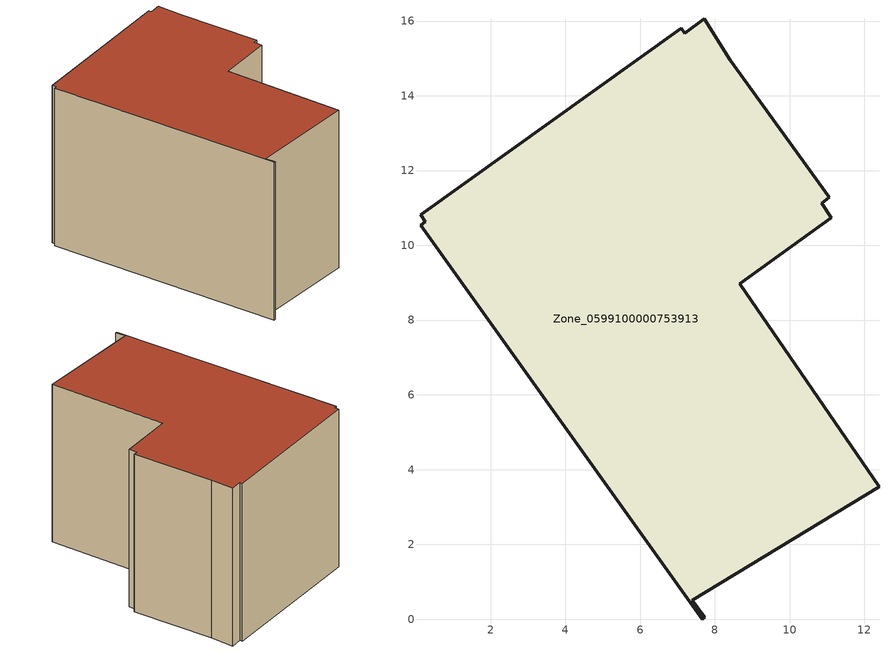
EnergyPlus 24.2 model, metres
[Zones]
Zone_0599100000753913
 floor ground (C_G): 7.72,16.06 8.41,14.95 11.05,11.28 10.86,11.12 11.12,10.73 8.67,8.97 12.39,3.54 7.4,0.51 7.73,0.05 7.66,0 0.14,10.54 0.25,10.62 0.13,10.82 7.1,15.8 7.19,15.67 z0
 wall outside (C_F): 0.25,10.62 0.14,10.54 7.66,0 7.73,0.05 7.4,0.51 12.39,3.54 8.67,8.97 11.12,10.73 10.86,11.12 11.05,11.28 8.41,14.95 7.72,16.06 7.19,15.67 7.1,15.8 0.13,10.82 0.25,10.62 z0:9.02
 roof outside (C_R): 8.41,14.95 7.72,16.06 7.19,15.67 7.1,15.8 0.13,10.82 0.25,10.62 0.14,10.54 7.66,0 7.73,0.05 7.4,0.51 12.39,3.54 8.67,8.97 11.12,10.73 10.86,11.12 11.05,11.28 z9.02
[BUILDING]
Pand.0599100000753913: North Axis=0; Terrain=City; Loads Convergence Tolerance Value=0.04; Temperature Convergence Tolerance Value=0.4; Solar Distribution=FullExterior; Maximum Number of Warmup Days=25; Minimum Number of Warmup Days=1
[Site:Location]
Rotterdam.The.Hague.AP_ZH_NLD Design_Conditions: Latitude=51.96; Longitude=4.45; Time Zone=1; Elevation=-4.5
[SITE:GROUNDTEMPERATURE:BUILDINGSURFACE]
18, 18, 18, 18, 18, 18, 18, 18, 18, 18, 18, 18
[MATERIAL] Thermal Absorptance=0.9; Solar Absorptance=0.7; Visible Absorptance=0.7
Name | Roughness | Thickness | Conductivity | Density | Specific Heat
G.TI.2006-2014 | MediumSmooth | 0.15 | 0.06 | 540 | 1210
F.TI.2006-2014 | Rough | 0.3 | 0.12 | 1920 | 840
R.TI.2006-2014 | MediumRough | 0.2 | 0.08 | 1500 | 1000
[CONSTRUCTION]
C_G: G.TI.2006-2014
C_F: F.TI.2006-2014
C_R: R.TI.2006-2014
[ZONE]
Zone_0599100000753913: Type=1; Multiplier=1; Ceiling Height=Autocalculate; Volume=Autocalculate; Floor Area=autocalculate; Part of Total Floor Area=Yes
[ZONEINFILTRATION:DESIGNFLOWRATE]
Infil_Zone_0599100000753913: Zone or ZoneList or Space or SpaceList=Zone_0599100000753913; Schedule=AlwaysOn; Design Flow Rate Calculation Method=Flow/Area; Flow Rate per Floor Area=0.0015; Constant Term Coefficient=1; Temperature Term Coefficient=0; Velocity Term Coefficient=0; Velocity Squared Term Coefficient=0
[HVACTEMPLATE:ZONE:IDEALLOADSAIRSYSTEM]
Zone_0599100000753913: Maximum Heating Supply Air Temperature=50; Minimum Cooling Supply Air Temperature=13; Maximum Heating Supply Air Humidity Ratio=0.0156; Minimum Cooling Supply Air Humidity Ratio=0.0077; Heating Limit=NoLimit; Cooling Limit=NoLimit; Dehumidification Control Type=ConstantSensibleHeatRatio; Cooling Sensible Heat Ratio=0.7; Dehumidification Setpoint=60; Humidification Control Type=None; Humidification Setpoint=30; Outdoor Air Method=None; Outdoor Air Flow Rate per Person=0.00944; Outdoor Air Flow Rate per Zone Floor Area=0; Outdoor Air Flow Rate per Zone=0; Demand Controlled Ventilation Type=None; Outdoor Air Economizer Type=NoEconomizer; Heat Recovery Type=None; Sensible Heat Recovery Effectiveness=0.7; Latent Heat Recovery Effectiveness=0.65
[ZONECONTROL:THERMOSTAT]
ThermostatControl_Zone_0599100000753913: Zone or ZoneList=Zone_0599100000753913; Control Type Schedule=DualSetpointControlType; Control 1=Thermostat_Zone_0599100000753913; Temperature Difference Between Cutout And Setpoint=0
[THERMOSTATSETPOINT:DUALSETPOINT]
Thermostat_Zone_0599100000753913: Heating Setpoint Temperature Schedule=HeatingSetpoint_Zone_0599100000753913; Cooling Setpoint Temperature Schedule=CoolingSetpoint_Zone_0599100000753913
[SCHEDULE:COMPACT]
HeatingSetpoint_Zone_0599100000753913: Through: 12/31, For: AllDays, Until: 24:00, 21
CoolingSetpoint_Zone_0599100000753913: Through: 12/31, For: AllDays, Until: 24:00, 24
DualSetpointControlType: Through: 12/31, For: AllDays, Until: 24:00, 4
AlwaysOn: Through: 12/31, For: AllDays, Until: 24:00, 1
